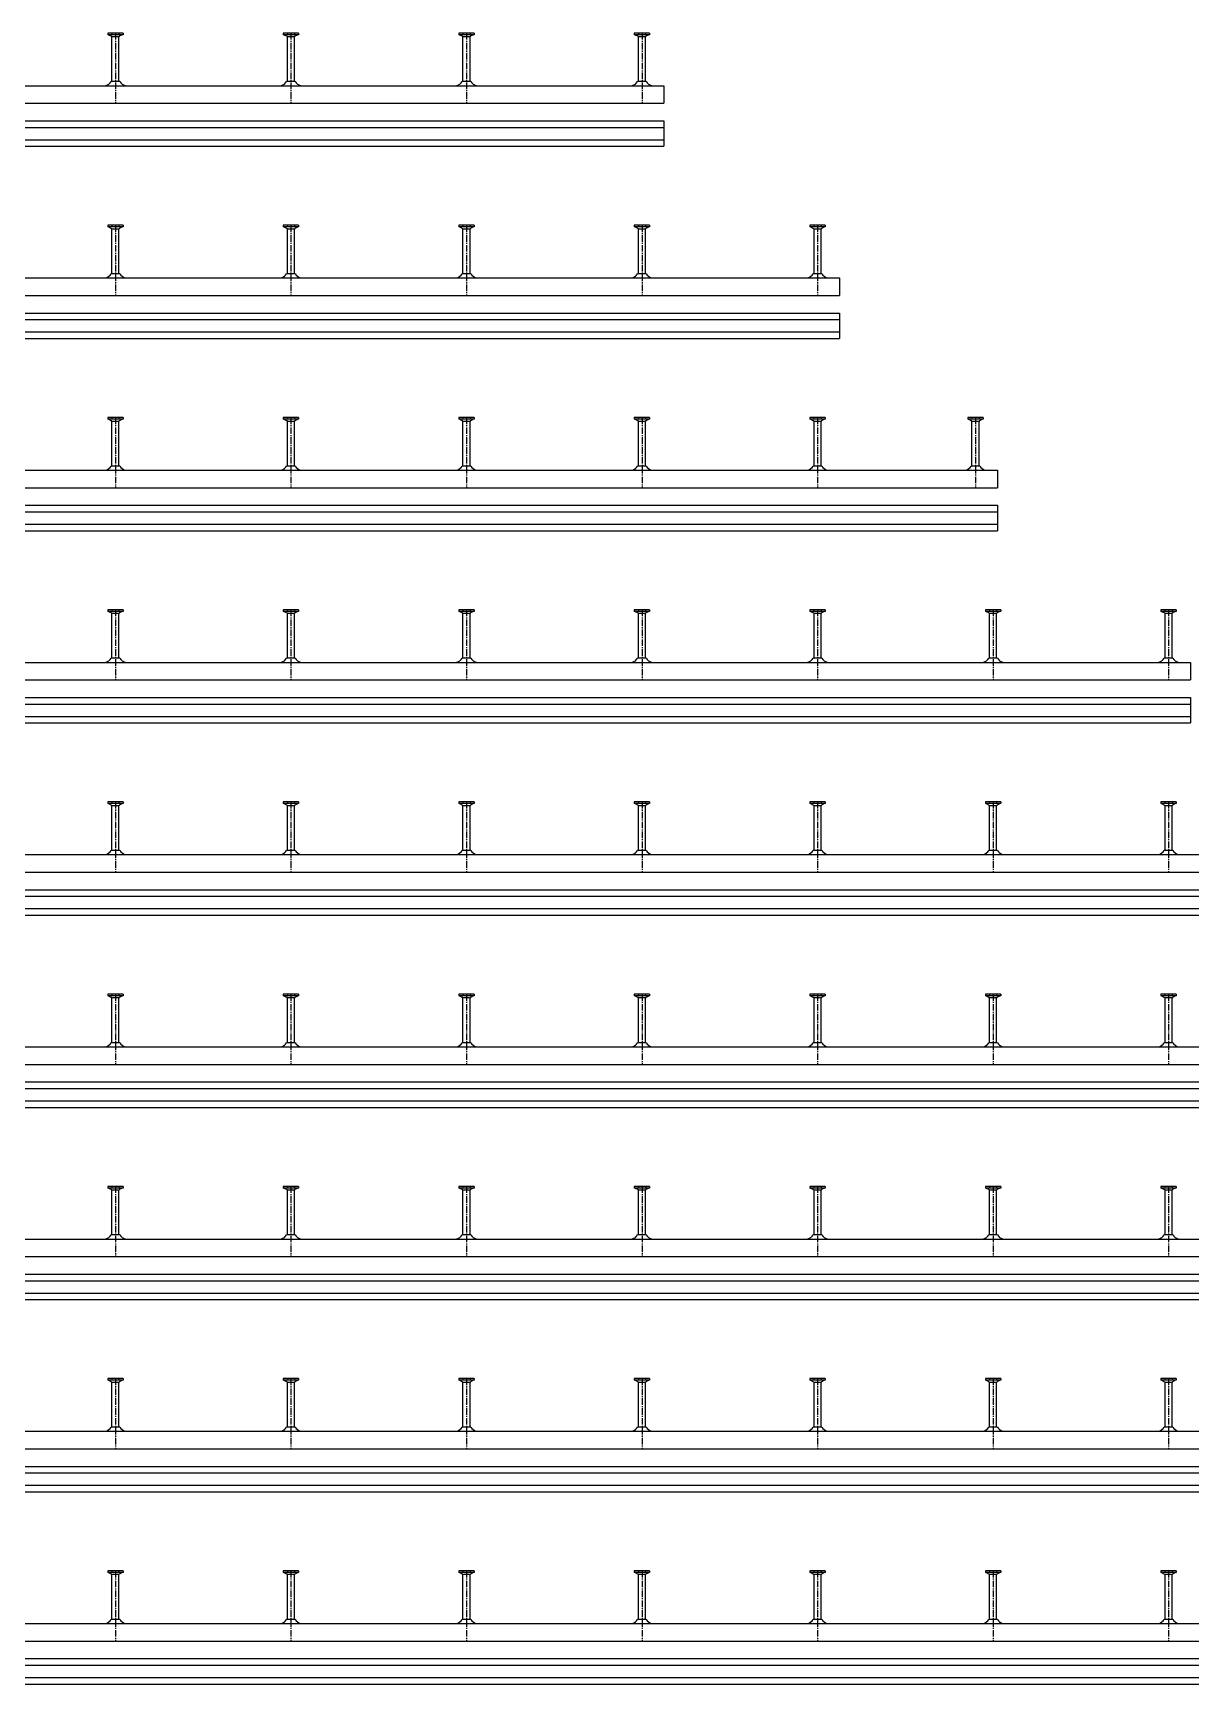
# Model space of a CAD drawing. Header units: millimetres. Extents: x -218 to 5901, y -4888 to 2743.
# Drawn here: x 1762 to 3082, y -2917 to -1036 of the extents above; entities that cross this region are included whole.
import ezdxf

# ---------------------------------------------------------------- set-up
doc = ezdxf.new("R2010")
doc.units = ezdxf.units.MM
doc.header["$LTSCALE"] = 10
doc.linetypes.add('MITTE2', pattern=[1.125, 0.75, -0.125, 0.125, -0.125])
doc.layers.add('HALFEN', color=2, linetype='CONTINUOUS')

msp = doc.modelspace()

# ---------------------------------------------------------------- linework, layer by layer
at = {"layer": 'HALFEN'}
for p, q in [((1847.5, -1035.8), (1847.5, -1037.7)), ((1865, -1035.8), (1847.5, -1035.8)), ((1865, -1037.7), (1847.5, -1037.7)), ((1848.3, -1037.7), (1851.8, -1039.5)), ((1852.2, -1035.8), (1852.2, -1037.4)), ((1852.3, -1091.1), (1852.3, -1040.2)), ((1852.8, -1039.8), (1859.7, -1039.8)), ((1860.3, -1035.8), (1860.3, -1037.4)), ((1860.3, -1091.1), (1860.3, -1040.2)), ((1864.3, -1037.7), (1860.7, -1039.5)), ((1865, -1035.8), (1865, -1037.7)), ((2065, -1035.8), (2047.5, -1035.8)), ((2047.5, -1035.8), (2047.5, -1037.7)), ((2065, -1037.7), (2047.5, -1037.7)), ((2048.3, -1037.7), (2051.8, -1039.5)), ((2052.2, -1035.8), (2052.2, -1037.4)), ((2052.3, -1091.1), (2052.3, -1040.2)), ((2052.8, -1039.8), (2059.7, -1039.8)), ((2060.3, -1035.8), (2060.3, -1037.4)), ((2060.3, -1091.1), (2060.3, -1040.2)), ((2064.3, -1037.7), (2060.7, -1039.5)), ((2065, -1035.8), (2065, -1037.7)), ((2265, -1035.8), (2247.5, -1035.8)), ((2247.5, -1035.8), (2247.5, -1037.7)), ((2265, -1037.7), (2247.5, -1037.7)), ((2248.3, -1037.7), (2251.8, -1039.5)), ((2252.2, -1035.8), (2252.2, -1037.4)), ((2252.3, -1091.1), (2252.3, -1040.2)), ((2252.8, -1039.8), (2259.7, -1039.8)), ((2260.3, -1035.8), (2260.3, -1037.4)), ((2260.3, -1091.1), (2260.3, -1040.2)), ((2264.3, -1037.7), (2260.7, -1039.5)), ((2265, -1035.8), (2265, -1037.7)), ((2465, -1035.8), (2447.5, -1035.8)), ((2447.5, -1035.8), (2447.5, -1037.7)), ((2465, -1037.7), (2447.5, -1037.7)), ((2448.3, -1037.7), (2451.8, -1039.5)), ((2452.2, -1035.8), (2452.2, -1037.4)), ((2452.3, -1091.1), (2452.3, -1040.2)), ((2452.8, -1039.8), (2459.7, -1039.8)), ((2460.3, -1035.8), (2460.3, -1037.4)), ((2460.3, -1091.1), (2460.3, -1040.2)), ((2464.3, -1037.7), (2460.7, -1039.5)), ((2465, -1035.8), (2465, -1037.7)), ((-168.7, -1095.8), (2481.3, -1095.8)), ((1861.2, -1091.1), (1851.3, -1091.1)), ((2061.2, -1091.1), (2051.3, -1091.1)), ((2261.2, -1091.1), (2251.3, -1091.1)), ((2461.2, -1091.1), (2451.3, -1091.1)), ((2481.3, -1095.8), (2481.3, -1115.8)), ((-168.7, -1115.8), (2481.3, -1115.8)), ((-168.7, -1135.8), (2481.3, -1135.8)), ((-168.7, -1143.3), (2481.3, -1143.3)), ((2481.3, -1135.8), (2481.3, -1164.8)), ((-168.7, -1157.3), (2481.3, -1157.3)), ((-168.7, -1164.8), (2481.3, -1164.8)), ((1847.5, -1254.8), (1847.5, -1256.7)), ((1865, -1254.8), (1847.5, -1254.8)), ((1865, -1256.7), (1847.5, -1256.7)), ((1848.3, -1256.7), (1851.8, -1258.5)), ((1852.2, -1254.8), (1852.2, -1256.4)), ((1852.3, -1310.1), (1852.3, -1259.2)), ((1852.8, -1258.8), (1859.7, -1258.8)), ((1860.3, -1254.8), (1860.3, -1256.4)), ((1860.3, -1310.1), (1860.3, -1259.2)), ((1864.3, -1256.7), (1860.7, -1258.5)), ((1865, -1254.8), (1865, -1256.7)), ((2065, -1254.8), (2047.5, -1254.8)), ((2047.5, -1254.8), (2047.5, -1256.7)), ((2065, -1256.7), (2047.5, -1256.7)), ((2048.3, -1256.7), (2051.8, -1258.5)), ((2052.2, -1254.8), (2052.2, -1256.4)), ((2052.3, -1310.1), (2052.3, -1259.2)), ((2052.8, -1258.8), (2059.7, -1258.8)), ((2060.3, -1254.8), (2060.3, -1256.4)), ((2060.3, -1310.1), (2060.3, -1259.2)), ((2064.3, -1256.7), (2060.7, -1258.5)), ((2065, -1254.8), (2065, -1256.7)), ((2265, -1254.8), (2247.5, -1254.8)), ((2247.5, -1254.8), (2247.5, -1256.7)), ((2265, -1256.7), (2247.5, -1256.7)), ((2248.3, -1256.7), (2251.8, -1258.5)), ((2252.2, -1254.8), (2252.2, -1256.4)), ((2252.3, -1310.1), (2252.3, -1259.2)), ((2252.8, -1258.8), (2259.7, -1258.8)), ((2260.3, -1254.8), (2260.3, -1256.4)), ((2260.3, -1310.1), (2260.3, -1259.2)), ((2264.3, -1256.7), (2260.7, -1258.5)), ((2265, -1254.8), (2265, -1256.7)), ((2447.5, -1254.8), (2447.5, -1256.7)), ((2465, -1254.8), (2447.5, -1254.8)), ((2465, -1256.7), (2447.5, -1256.7)), ((2448.3, -1256.7), (2451.8, -1258.5)), ((2452.2, -1254.8), (2452.2, -1256.4)), ((2452.3, -1310.1), (2452.3, -1259.2)), ((2452.8, -1258.8), (2459.7, -1258.8)), ((2460.3, -1254.8), (2460.3, -1256.4)), ((2460.3, -1310.1), (2460.3, -1259.2)), ((2464.3, -1256.7), (2460.7, -1258.5)), ((2465, -1254.8), (2465, -1256.7)), ((2665, -1254.8), (2647.5, -1254.8)), ((2647.5, -1254.8), (2647.5, -1256.7)), ((2665, -1256.7), (2647.5, -1256.7)), ((2648.3, -1256.7), (2651.8, -1258.5)), ((2652.2, -1254.8), (2652.2, -1256.4)), ((2652.3, -1310.1), (2652.3, -1259.2)), ((2652.8, -1258.8), (2659.7, -1258.8)), ((2660.3, -1254.8), (2660.3, -1256.4)), ((2660.3, -1310.1), (2660.3, -1259.2)), ((2664.3, -1256.7), (2660.7, -1258.5)), ((2665, -1254.8), (2665, -1256.7)), ((-168.7, -1314.8), (2681.3, -1314.8)), ((1861.2, -1310.1), (1851.3, -1310.1)), ((2061.2, -1310.1), (2051.3, -1310.1)), ((2261.2, -1310.1), (2251.3, -1310.1)), ((2461.2, -1310.1), (2451.3, -1310.1)), ((2661.2, -1310.1), (2651.3, -1310.1)), ((2681.3, -1314.8), (2681.3, -1334.8)), ((-168.7, -1334.8), (2681.3, -1334.8)), ((-168.7, -1354.8), (2681.3, -1354.8)), ((-168.7, -1362.3), (2681.3, -1362.3)), ((2681.3, -1354.8), (2681.3, -1383.8)), ((-168.7, -1376.3), (2681.3, -1376.3)), ((-168.7, -1383.8), (2681.3, -1383.8)), ((1865, -1473.8), (1847.5, -1473.8)), ((1847.5, -1473.8), (1847.5, -1475.7)), ((1865, -1475.7), (1847.5, -1475.7)), ((1848.3, -1475.7), (1851.8, -1477.5)), ((1852.2, -1473.8), (1852.2, -1475.4)), ((1852.3, -1529.1), (1852.3, -1478.2)), ((1852.8, -1477.8), (1859.7, -1477.8)), ((1860.3, -1473.8), (1860.3, -1475.4)), ((1860.3, -1529.1), (1860.3, -1478.2)), ((1864.3, -1475.7), (1860.7, -1477.5)), ((1865, -1473.8), (1865, -1475.7)), ((2065, -1473.8), (2047.5, -1473.8)), ((2047.5, -1473.8), (2047.5, -1475.7)), ((2065, -1475.7), (2047.5, -1475.7)), ((2048.3, -1475.7), (2051.8, -1477.5)), ((2052.2, -1473.8), (2052.2, -1475.4)), ((2052.3, -1529.1), (2052.3, -1478.2)), ((2052.8, -1477.8), (2059.7, -1477.8)), ((2060.3, -1473.8), (2060.3, -1475.4)), ((2060.3, -1529.1), (2060.3, -1478.2)), ((2064.3, -1475.7), (2060.7, -1477.5)), ((2065, -1473.8), (2065, -1475.7)), ((2247.5, -1473.8), (2247.5, -1475.7)), ((2265, -1473.8), (2247.5, -1473.8)), ((2265, -1475.7), (2247.5, -1475.7)), ((2248.3, -1475.7), (2251.8, -1477.5)), ((2252.2, -1473.8), (2252.2, -1475.4)), ((2252.3, -1529.1), (2252.3, -1478.2)), ((2252.8, -1477.8), (2259.7, -1477.8)), ((2260.3, -1473.8), (2260.3, -1475.4)), ((2260.3, -1529.1), (2260.3, -1478.2)), ((2264.3, -1475.7), (2260.7, -1477.5)), ((2265, -1473.8), (2265, -1475.7)), ((2447.5, -1473.8), (2447.5, -1475.7)), ((2465, -1473.8), (2447.5, -1473.8)), ((2465, -1475.7), (2447.5, -1475.7)), ((2448.3, -1475.7), (2451.8, -1477.5)), ((2452.2, -1473.8), (2452.2, -1475.4)), ((2452.3, -1529.1), (2452.3, -1478.2)), ((2452.8, -1477.8), (2459.7, -1477.8)), ((2460.3, -1473.8), (2460.3, -1475.4)), ((2460.3, -1529.1), (2460.3, -1478.2)), ((2464.3, -1475.7), (2460.7, -1477.5)), ((2465, -1473.8), (2465, -1475.7)), ((2647.5, -1473.8), (2647.5, -1475.7)), ((2665, -1473.8), (2647.5, -1473.8)), ((2665, -1475.7), (2647.5, -1475.7)), ((2648.3, -1475.7), (2651.8, -1477.5)), ((2652.2, -1473.8), (2652.2, -1475.4)), ((2652.3, -1529.1), (2652.3, -1478.2)), ((2652.8, -1477.8), (2659.7, -1477.8)), ((2660.3, -1473.8), (2660.3, -1475.4)), ((2660.3, -1529.1), (2660.3, -1478.2)), ((2664.3, -1475.7), (2660.7, -1477.5)), ((2665, -1473.8), (2665, -1475.7)), ((2845, -1473.8), (2827.5, -1473.8)), ((2827.5, -1473.8), (2827.5, -1475.7)), ((2845, -1475.7), (2827.5, -1475.7)), ((2828.3, -1475.7), (2831.8, -1477.5)), ((2832.2, -1473.8), (2832.2, -1475.4)), ((2832.3, -1529.1), (2832.3, -1478.2)), ((2832.8, -1477.8), (2839.7, -1477.8)), ((2840.3, -1473.8), (2840.3, -1475.4)), ((2840.3, -1529.1), (2840.3, -1478.2)), ((2844.3, -1475.7), (2840.7, -1477.5)), ((2845, -1473.8), (2845, -1475.7)), ((-168.7, -1533.8), (2861.3, -1533.8)), ((1861.2, -1529.1), (1851.3, -1529.1)), ((2061.2, -1529.1), (2051.3, -1529.1)), ((2261.2, -1529.1), (2251.3, -1529.1)), ((2461.2, -1529.1), (2451.3, -1529.1)), ((2661.2, -1529.1), (2651.3, -1529.1)), ((2841.2, -1529.1), (2831.3, -1529.1)), ((2861.3, -1533.8), (2861.3, -1553.8)), ((-168.7, -1553.8), (2861.3, -1553.8)), ((-168.7, -1573.8), (2861.3, -1573.8)), ((2861.3, -1573.8), (2861.3, -1602.8)), ((-168.7, -1581.3), (2861.3, -1581.3)), ((-168.7, -1595.3), (2861.3, -1595.3)), ((-168.7, -1602.8), (2861.3, -1602.8)), ((1865, -1692.8), (1847.5, -1692.8)), ((1847.5, -1692.8), (1847.5, -1694.7)), ((1852.2, -1692.8), (1852.2, -1694.4)), ((1860.3, -1692.8), (1860.3, -1694.4)), ((1865, -1692.8), (1865, -1694.7)), ((2065, -1692.8), (2047.5, -1692.8)), ((2047.5, -1692.8), (2047.5, -1694.7)), ((2052.2, -1692.8), (2052.2, -1694.4)), ((2060.3, -1692.8), (2060.3, -1694.4)), ((2065, -1692.8), (2065, -1694.7)), ((2247.5, -1692.8), (2247.5, -1694.7)), ((2265, -1692.8), (2247.5, -1692.8)), ((2252.2, -1692.8), (2252.2, -1694.4)), ((2260.3, -1692.8), (2260.3, -1694.4)), ((2265, -1692.8), (2265, -1694.7)), ((2465, -1692.8), (2447.5, -1692.8)), ((2447.5, -1692.8), (2447.5, -1694.7)), ((2452.2, -1692.8), (2452.2, -1694.4)), ((2460.3, -1692.8), (2460.3, -1694.4)), ((2465, -1692.8), (2465, -1694.7)), ((2647.5, -1692.8), (2647.5, -1694.7)), ((2665, -1692.8), (2647.5, -1692.8)), ((2652.2, -1692.8), (2652.2, -1694.4)), ((2660.3, -1692.8), (2660.3, -1694.4)), ((2665, -1692.8), (2665, -1694.7)), ((2865, -1692.8), (2847.5, -1692.8)), ((2847.5, -1692.8), (2847.5, -1694.7)), ((2852.2, -1692.8), (2852.2, -1694.4)), ((2860.3, -1692.8), (2860.3, -1694.4)), ((2865, -1692.8), (2865, -1694.7)), ((3065, -1692.8), (3047.5, -1692.8)), ((3047.5, -1692.8), (3047.5, -1694.7)), ((3052.2, -1692.8), (3052.2, -1694.4)), ((3060.3, -1692.8), (3060.3, -1694.4)), ((3065, -1692.8), (3065, -1694.7)), ((1865, -1694.7), (1847.5, -1694.7)), ((1848.3, -1694.7), (1851.8, -1696.5)), ((1852.3, -1748.1), (1852.3, -1697.2)), ((1852.8, -1696.8), (1859.7, -1696.8)), ((1860.3, -1748.1), (1860.3, -1697.2)), ((1864.3, -1694.7), (1860.7, -1696.5)), ((2065, -1694.7), (2047.5, -1694.7)), ((2048.3, -1694.7), (2051.8, -1696.5)), ((2052.3, -1748.1), (2052.3, -1697.2)), ((2052.8, -1696.8), (2059.7, -1696.8)), ((2060.3, -1748.1), (2060.3, -1697.2)), ((2064.3, -1694.7), (2060.7, -1696.5)), ((2265, -1694.7), (2247.5, -1694.7)), ((2248.3, -1694.7), (2251.8, -1696.5)), ((2252.3, -1748.1), (2252.3, -1697.2)), ((2252.8, -1696.8), (2259.7, -1696.8)), ((2260.3, -1748.1), (2260.3, -1697.2)), ((2264.3, -1694.7), (2260.7, -1696.5)), ((2465, -1694.7), (2447.5, -1694.7)), ((2448.3, -1694.7), (2451.8, -1696.5)), ((2452.3, -1748.1), (2452.3, -1697.2)), ((2452.8, -1696.8), (2459.7, -1696.8)), ((2460.3, -1748.1), (2460.3, -1697.2)), ((2464.3, -1694.7), (2460.7, -1696.5)), ((2665, -1694.7), (2647.5, -1694.7)), ((2648.3, -1694.7), (2651.8, -1696.5)), ((2652.3, -1748.1), (2652.3, -1697.2)), ((2652.8, -1696.8), (2659.7, -1696.8)), ((2660.3, -1748.1), (2660.3, -1697.2)), ((2664.3, -1694.7), (2660.7, -1696.5)), ((2865, -1694.7), (2847.5, -1694.7)), ((2848.3, -1694.7), (2851.8, -1696.5)), ((2852.3, -1748.1), (2852.3, -1697.2)), ((2852.8, -1696.8), (2859.7, -1696.8)), ((2860.3, -1748.1), (2860.3, -1697.2)), ((2864.3, -1694.7), (2860.7, -1696.5)), ((3065, -1694.7), (3047.5, -1694.7)), ((3048.3, -1694.7), (3051.8, -1696.5)), ((3052.3, -1748.1), (3052.3, -1697.2)), ((3052.8, -1696.8), (3059.7, -1696.8)), ((3060.3, -1748.1), (3060.3, -1697.2)), ((3064.3, -1694.7), (3060.7, -1696.5)), ((1861.2, -1748.1), (1851.3, -1748.1)), ((2061.2, -1748.1), (2051.3, -1748.1)), ((2261.2, -1748.1), (2251.3, -1748.1)), ((2461.2, -1748.1), (2451.3, -1748.1)), ((2661.2, -1748.1), (2651.3, -1748.1)), ((2861.2, -1748.1), (2851.3, -1748.1)), ((3061.2, -1748.1), (3051.3, -1748.1)), ((-168.7, -1752.8), (3081.3, -1752.8)), ((3081.3, -1752.8), (3081.3, -1772.8)), ((-168.7, -1772.8), (3081.3, -1772.8)), ((-168.7, -1792.8), (3081.3, -1792.8)), ((-168.7, -1800.3), (3081.3, -1800.3)), ((3081.3, -1792.8), (3081.3, -1821.8)), ((-168.7, -1814.3), (3081.3, -1814.3)), ((-168.7, -1821.8), (3081.3, -1821.8)), ((1847.5, -1911.8), (1847.5, -1913.7)), ((1865, -1911.8), (1847.5, -1911.8)), ((1865, -1913.7), (1847.5, -1913.7)), ((1848.3, -1913.7), (1851.8, -1915.5)), ((1852.2, -1911.8), (1852.2, -1913.4)), ((1852.3, -1967.1), (1852.3, -1916.2)), ((1852.8, -1915.8), (1859.7, -1915.8)), ((1860.3, -1911.8), (1860.3, -1913.4)), ((1860.3, -1967.1), (1860.3, -1916.2)), ((1864.3, -1913.7), (1860.7, -1915.5)), ((1865, -1911.8), (1865, -1913.7)), ((2065, -1911.8), (2047.5, -1911.8)), ((2047.5, -1911.8), (2047.5, -1913.7)), ((2065, -1913.7), (2047.5, -1913.7)), ((2048.3, -1913.7), (2051.8, -1915.5)), ((2052.2, -1911.8), (2052.2, -1913.4)), ((2052.3, -1967.1), (2052.3, -1916.2)), ((2052.8, -1915.8), (2059.7, -1915.8)), ((2060.3, -1911.8), (2060.3, -1913.4)), ((2060.3, -1967.1), (2060.3, -1916.2)), ((2064.3, -1913.7), (2060.7, -1915.5)), ((2065, -1911.8), (2065, -1913.7)), ((2265, -1911.8), (2247.5, -1911.8)), ((2247.5, -1911.8), (2247.5, -1913.7)), ((2265, -1913.7), (2247.5, -1913.7)), ((2248.3, -1913.7), (2251.8, -1915.5)), ((2252.2, -1911.8), (2252.2, -1913.4)), ((2252.3, -1967.1), (2252.3, -1916.2)), ((2252.8, -1915.8), (2259.7, -1915.8)), ((2260.3, -1911.8), (2260.3, -1913.4)), ((2260.3, -1967.1), (2260.3, -1916.2)), ((2264.3, -1913.7), (2260.7, -1915.5)), ((2265, -1911.8), (2265, -1913.7)), ((2447.5, -1911.8), (2447.5, -1913.7)), ((2465, -1911.8), (2447.5, -1911.8)), ((2465, -1913.7), (2447.5, -1913.7)), ((2448.3, -1913.7), (2451.8, -1915.5)), ((2452.2, -1911.8), (2452.2, -1913.4)), ((2452.3, -1967.1), (2452.3, -1916.2)), ((2452.8, -1915.8), (2459.7, -1915.8)), ((2460.3, -1911.8), (2460.3, -1913.4)), ((2460.3, -1967.1), (2460.3, -1916.2)), ((2464.3, -1913.7), (2460.7, -1915.5)), ((2465, -1911.8), (2465, -1913.7)), ((2665, -1911.8), (2647.5, -1911.8)), ((2647.5, -1911.8), (2647.5, -1913.7)), ((2665, -1913.7), (2647.5, -1913.7)), ((2648.3, -1913.7), (2651.8, -1915.5)), ((2652.2, -1911.8), (2652.2, -1913.4)), ((2652.3, -1967.1), (2652.3, -1916.2)), ((2652.8, -1915.8), (2659.7, -1915.8)), ((2660.3, -1911.8), (2660.3, -1913.4)), ((2660.3, -1967.1), (2660.3, -1916.2)), ((2664.3, -1913.7), (2660.7, -1915.5)), ((2665, -1911.8), (2665, -1913.7)), ((2865, -1911.8), (2847.5, -1911.8)), ((2847.5, -1911.8), (2847.5, -1913.7)), ((2865, -1913.7), (2847.5, -1913.7)), ((2848.3, -1913.7), (2851.8, -1915.5)), ((2852.2, -1911.8), (2852.2, -1913.4)), ((2852.3, -1967.1), (2852.3, -1916.2)), ((2852.8, -1915.8), (2859.7, -1915.8)), ((2860.3, -1911.8), (2860.3, -1913.4)), ((2860.3, -1967.1), (2860.3, -1916.2)), ((2864.3, -1913.7), (2860.7, -1915.5)), ((2865, -1911.8), (2865, -1913.7)), ((3047.5, -1911.8), (3047.5, -1913.7)), ((3065, -1911.8), (3047.5, -1911.8)), ((3065, -1913.7), (3047.5, -1913.7)), ((3048.3, -1913.7), (3051.8, -1915.5)), ((3052.2, -1911.8), (3052.2, -1913.4)), ((3052.3, -1967.1), (3052.3, -1916.2)), ((3052.8, -1915.8), (3059.7, -1915.8)), ((3060.3, -1911.8), (3060.3, -1913.4)), ((3060.3, -1967.1), (3060.3, -1916.2)), ((3064.3, -1913.7), (3060.7, -1915.5)), ((3065, -1911.8), (3065, -1913.7)), ((-168.7, -1971.8), (3281.3, -1971.8)), ((1861.2, -1967.1), (1851.3, -1967.1)), ((2061.2, -1967.1), (2051.3, -1967.1)), ((2261.2, -1967.1), (2251.3, -1967.1)), ((2461.2, -1967.1), (2451.3, -1967.1)), ((2661.2, -1967.1), (2651.3, -1967.1)), ((2861.2, -1967.1), (2851.3, -1967.1)), ((3061.2, -1967.1), (3051.3, -1967.1)), ((-168.7, -1991.8), (3281.3, -1991.8)), ((-168.7, -2011.8), (3281.3, -2011.8)), ((-168.7, -2019.3), (3281.3, -2019.3)), ((-168.7, -2033.3), (3281.3, -2033.3)), ((-168.7, -2040.8), (3281.3, -2040.8)), ((1847.5, -2130.8), (1847.5, -2132.7)), ((1865, -2130.8), (1847.5, -2130.8)), ((1865, -2132.7), (1847.5, -2132.7)), ((1848.3, -2132.7), (1851.8, -2134.5)), ((1852.2, -2130.8), (1852.2, -2132.4)), ((1852.3, -2186.1), (1852.3, -2135.2)), ((1852.8, -2134.8), (1859.7, -2134.8)), ((1860.3, -2130.8), (1860.3, -2132.4)), ((1860.3, -2186.1), (1860.3, -2135.2)), ((1864.3, -2132.7), (1860.7, -2134.5)), ((1865, -2130.8), (1865, -2132.7)), ((2065, -2130.8), (2047.5, -2130.8)), ((2047.5, -2130.8), (2047.5, -2132.7)), ((2065, -2132.7), (2047.5, -2132.7)), ((2048.3, -2132.7), (2051.8, -2134.5)), ((2052.2, -2130.8), (2052.2, -2132.4)), ((2052.3, -2186.1), (2052.3, -2135.2)), ((2052.8, -2134.8), (2059.7, -2134.8)), ((2060.3, -2130.8), (2060.3, -2132.4)), ((2060.3, -2186.1), (2060.3, -2135.2)), ((2064.3, -2132.7), (2060.7, -2134.5)), ((2065, -2130.8), (2065, -2132.7)), ((2265, -2130.8), (2247.5, -2130.8)), ((2247.5, -2130.8), (2247.5, -2132.7)), ((2265, -2132.7), (2247.5, -2132.7)), ((2248.3, -2132.7), (2251.8, -2134.5)), ((2252.2, -2130.8), (2252.2, -2132.4)), ((2252.3, -2186.1), (2252.3, -2135.2)), ((2252.8, -2134.8), (2259.7, -2134.8)), ((2260.3, -2130.8), (2260.3, -2132.4)), ((2260.3, -2186.1), (2260.3, -2135.2)), ((2264.3, -2132.7), (2260.7, -2134.5)), ((2265, -2130.8), (2265, -2132.7)), ((2447.5, -2130.8), (2447.5, -2132.7)), ((2465, -2130.8), (2447.5, -2130.8)), ((2465, -2132.7), (2447.5, -2132.7)), ((2448.3, -2132.7), (2451.8, -2134.5)), ((2452.2, -2130.8), (2452.2, -2132.4)), ((2452.3, -2186.1), (2452.3, -2135.2)), ((2452.8, -2134.8), (2459.7, -2134.8)), ((2460.3, -2130.8), (2460.3, -2132.4)), ((2460.3, -2186.1), (2460.3, -2135.2)), ((2464.3, -2132.7), (2460.7, -2134.5)), ((2465, -2130.8), (2465, -2132.7)), ((2665, -2130.8), (2647.5, -2130.8)), ((2647.5, -2130.8), (2647.5, -2132.7)), ((2665, -2132.7), (2647.5, -2132.7)), ((2648.3, -2132.7), (2651.8, -2134.5)), ((2652.2, -2130.8), (2652.2, -2132.4)), ((2652.3, -2186.1), (2652.3, -2135.2)), ((2652.8, -2134.8), (2659.7, -2134.8)), ((2660.3, -2130.8), (2660.3, -2132.4)), ((2660.3, -2186.1), (2660.3, -2135.2)), ((2664.3, -2132.7), (2660.7, -2134.5)), ((2665, -2130.8), (2665, -2132.7)), ((2865, -2130.8), (2847.5, -2130.8)), ((2847.5, -2130.8), (2847.5, -2132.7)), ((2865, -2132.7), (2847.5, -2132.7)), ((2848.3, -2132.7), (2851.8, -2134.5)), ((2852.2, -2130.8), (2852.2, -2132.4)), ((2852.3, -2186.1), (2852.3, -2135.2)), ((2852.8, -2134.8), (2859.7, -2134.8)), ((2860.3, -2130.8), (2860.3, -2132.4)), ((2860.3, -2186.1), (2860.3, -2135.2)), ((2864.3, -2132.7), (2860.7, -2134.5)), ((2865, -2130.8), (2865, -2132.7)), ((3047.5, -2130.8), (3047.5, -2132.7)), ((3065, -2130.8), (3047.5, -2130.8)), ((3065, -2132.7), (3047.5, -2132.7)), ((3048.3, -2132.7), (3051.8, -2134.5)), ((3052.2, -2130.8), (3052.2, -2132.4)), ((3052.3, -2186.1), (3052.3, -2135.2)), ((3052.8, -2134.8), (3059.7, -2134.8)), ((3060.3, -2130.8), (3060.3, -2132.4)), ((3060.3, -2186.1), (3060.3, -2135.2)), ((3064.3, -2132.7), (3060.7, -2134.5)), ((3065, -2130.8), (3065, -2132.7)), ((-168.7, -2190.8), (3481.3, -2190.8)), ((1861.2, -2186.1), (1851.3, -2186.1)), ((2061.2, -2186.1), (2051.3, -2186.1)), ((2261.2, -2186.1), (2251.3, -2186.1)), ((2461.2, -2186.1), (2451.3, -2186.1)), ((2661.2, -2186.1), (2651.3, -2186.1)), ((2861.2, -2186.1), (2851.3, -2186.1)), ((3061.2, -2186.1), (3051.3, -2186.1)), ((-168.7, -2210.8), (3481.3, -2210.8)), ((-168.7, -2230.8), (3481.3, -2230.8)), ((-168.7, -2238.3), (3481.3, -2238.3)), ((-168.7, -2252.3), (3481.3, -2252.3)), ((-168.7, -2259.8), (3481.3, -2259.8)), ((1847.5, -2349.8), (1847.5, -2351.7)), ((1865, -2349.8), (1847.5, -2349.8)), ((1852.2, -2349.8), (1852.2, -2351.4)), ((1860.3, -2349.8), (1860.3, -2351.4)), ((1865, -2349.8), (1865, -2351.7)), ((2065, -2349.8), (2047.5, -2349.8)), ((2047.5, -2349.8), (2047.5, -2351.7)), ((2052.2, -2349.8), (2052.2, -2351.4)), ((2060.3, -2349.8), (2060.3, -2351.4)), ((2065, -2349.8), (2065, -2351.7)), ((2265, -2349.8), (2247.5, -2349.8)), ((2247.5, -2349.8), (2247.5, -2351.7)), ((2252.2, -2349.8), (2252.2, -2351.4)), ((2260.3, -2349.8), (2260.3, -2351.4)), ((2265, -2349.8), (2265, -2351.7)), ((2447.5, -2349.8), (2447.5, -2351.7)), ((2465, -2349.8), (2447.5, -2349.8)), ((2452.2, -2349.8), (2452.2, -2351.4)), ((2460.3, -2349.8), (2460.3, -2351.4)), ((2465, -2349.8), (2465, -2351.7)), ((2665, -2349.8), (2647.5, -2349.8)), ((2647.5, -2349.8), (2647.5, -2351.7)), ((2652.2, -2349.8), (2652.2, -2351.4)), ((2660.3, -2349.8), (2660.3, -2351.4)), ((2665, -2349.8), (2665, -2351.7)), ((2865, -2349.8), (2847.5, -2349.8)), ((2847.5, -2349.8), (2847.5, -2351.7)), ((2852.2, -2349.8), (2852.2, -2351.4)), ((2860.3, -2349.8), (2860.3, -2351.4)), ((2865, -2349.8), (2865, -2351.7)), ((3047.5, -2349.8), (3047.5, -2351.7)), ((3065, -2349.8), (3047.5, -2349.8)), ((3052.2, -2349.8), (3052.2, -2351.4)), ((3060.3, -2349.8), (3060.3, -2351.4)), ((3065, -2349.8), (3065, -2351.7)), ((1865, -2351.7), (1847.5, -2351.7)), ((1848.3, -2351.7), (1851.8, -2353.5)), ((1852.3, -2405.1), (1852.3, -2354.2)), ((1852.8, -2353.8), (1859.7, -2353.8)), ((1860.3, -2405.1), (1860.3, -2354.2)), ((1864.3, -2351.7), (1860.7, -2353.5)), ((2065, -2351.7), (2047.5, -2351.7)), ((2048.3, -2351.7), (2051.8, -2353.5)), ((2052.3, -2405.1), (2052.3, -2354.2)), ((2052.8, -2353.8), (2059.7, -2353.8)), ((2060.3, -2405.1), (2060.3, -2354.2)), ((2064.3, -2351.7), (2060.7, -2353.5)), ((2265, -2351.7), (2247.5, -2351.7)), ((2248.3, -2351.7), (2251.8, -2353.5)), ((2252.3, -2405.1), (2252.3, -2354.2)), ((2252.8, -2353.8), (2259.7, -2353.8)), ((2260.3, -2405.1), (2260.3, -2354.2)), ((2264.3, -2351.7), (2260.7, -2353.5)), ((2465, -2351.7), (2447.5, -2351.7)), ((2448.3, -2351.7), (2451.8, -2353.5)), ((2452.3, -2405.1), (2452.3, -2354.2)), ((2452.8, -2353.8), (2459.7, -2353.8)), ((2460.3, -2405.1), (2460.3, -2354.2)), ((2464.3, -2351.7), (2460.7, -2353.5)), ((2665, -2351.7), (2647.5, -2351.7)), ((2648.3, -2351.7), (2651.8, -2353.5)), ((2652.3, -2405.1), (2652.3, -2354.2)), ((2652.8, -2353.8), (2659.7, -2353.8)), ((2660.3, -2405.1), (2660.3, -2354.2)), ((2664.3, -2351.7), (2660.7, -2353.5)), ((2865, -2351.7), (2847.5, -2351.7)), ((2848.3, -2351.7), (2851.8, -2353.5)), ((2852.3, -2405.1), (2852.3, -2354.2)), ((2852.8, -2353.8), (2859.7, -2353.8)), ((2860.3, -2405.1), (2860.3, -2354.2)), ((2864.3, -2351.7), (2860.7, -2353.5)), ((3065, -2351.7), (3047.5, -2351.7)), ((3048.3, -2351.7), (3051.8, -2353.5)), ((3052.3, -2405.1), (3052.3, -2354.2)), ((3052.8, -2353.8), (3059.7, -2353.8)), ((3060.3, -2405.1), (3060.3, -2354.2)), ((3064.3, -2351.7), (3060.7, -2353.5)), ((1861.2, -2405.1), (1851.3, -2405.1)), ((2061.2, -2405.1), (2051.3, -2405.1)), ((2261.2, -2405.1), (2251.3, -2405.1)), ((2461.2, -2405.1), (2451.3, -2405.1)), ((2661.2, -2405.1), (2651.3, -2405.1)), ((2861.2, -2405.1), (2851.3, -2405.1)), ((3061.2, -2405.1), (3051.3, -2405.1)), ((-168.7, -2409.8), (3681.3, -2409.8)), ((-168.7, -2429.8), (3681.3, -2429.8)), ((-168.7, -2449.8), (3681.3, -2449.8)), ((-168.7, -2457.3), (3681.3, -2457.3)), ((-168.7, -2471.3), (3681.3, -2471.3)), ((-168.7, -2478.8), (3681.3, -2478.8)), ((1847.5, -2568.8), (1847.5, -2570.7)), ((1865, -2568.8), (1847.5, -2568.8)), ((1865, -2570.7), (1847.5, -2570.7)), ((1848.3, -2570.7), (1851.8, -2572.5)), ((1852.2, -2568.8), (1852.2, -2570.4)), ((1852.3, -2624.1), (1852.3, -2573.2)), ((1852.8, -2572.8), (1859.7, -2572.8)), ((1860.3, -2568.8), (1860.3, -2570.4)), ((1860.3, -2624.1), (1860.3, -2573.2)), ((1864.3, -2570.7), (1860.7, -2572.5)), ((1865, -2568.8), (1865, -2570.7)), ((2065, -2568.8), (2047.5, -2568.8)), ((2047.5, -2568.8), (2047.5, -2570.7)), ((2065, -2570.7), (2047.5, -2570.7)), ((2048.3, -2570.7), (2051.8, -2572.5)), ((2052.2, -2568.8), (2052.2, -2570.4)), ((2052.3, -2624.1), (2052.3, -2573.2)), ((2052.8, -2572.8), (2059.7, -2572.8)), ((2060.3, -2568.8), (2060.3, -2570.4)), ((2060.3, -2624.1), (2060.3, -2573.2)), ((2064.3, -2570.7), (2060.7, -2572.5)), ((2065, -2568.8), (2065, -2570.7)), ((2265, -2568.8), (2247.5, -2568.8)), ((2247.5, -2568.8), (2247.5, -2570.7)), ((2265, -2570.7), (2247.5, -2570.7)), ((2248.3, -2570.7), (2251.8, -2572.5)), ((2252.2, -2568.8), (2252.2, -2570.4)), ((2252.3, -2624.1), (2252.3, -2573.2)), ((2252.8, -2572.8), (2259.7, -2572.8)), ((2260.3, -2568.8), (2260.3, -2570.4)), ((2260.3, -2624.1), (2260.3, -2573.2)), ((2264.3, -2570.7), (2260.7, -2572.5)), ((2265, -2568.8), (2265, -2570.7)), ((2447.5, -2568.8), (2447.5, -2570.7)), ((2465, -2568.8), (2447.5, -2568.8)), ((2465, -2570.7), (2447.5, -2570.7)), ((2448.3, -2570.7), (2451.8, -2572.5)), ((2452.2, -2568.8), (2452.2, -2570.4)), ((2452.3, -2624.1), (2452.3, -2573.2)), ((2452.8, -2572.8), (2459.7, -2572.8)), ((2460.3, -2568.8), (2460.3, -2570.4)), ((2460.3, -2624.1), (2460.3, -2573.2)), ((2464.3, -2570.7), (2460.7, -2572.5)), ((2465, -2568.8), (2465, -2570.7)), ((2665, -2568.8), (2647.5, -2568.8)), ((2647.5, -2568.8), (2647.5, -2570.7)), ((2665, -2570.7), (2647.5, -2570.7)), ((2648.3, -2570.7), (2651.8, -2572.5)), ((2652.2, -2568.8), (2652.2, -2570.4)), ((2652.3, -2624.1), (2652.3, -2573.2)), ((2652.8, -2572.8), (2659.7, -2572.8)), ((2660.3, -2568.8), (2660.3, -2570.4)), ((2660.3, -2624.1), (2660.3, -2573.2)), ((2664.3, -2570.7), (2660.7, -2572.5)), ((2665, -2568.8), (2665, -2570.7)), ((2865, -2568.8), (2847.5, -2568.8)), ((2847.5, -2568.8), (2847.5, -2570.7)), ((2865, -2570.7), (2847.5, -2570.7)), ((2848.3, -2570.7), (2851.8, -2572.5)), ((2852.2, -2568.8), (2852.2, -2570.4)), ((2852.3, -2624.1), (2852.3, -2573.2)), ((2852.8, -2572.8), (2859.7, -2572.8)), ((2860.3, -2568.8), (2860.3, -2570.4)), ((2860.3, -2624.1), (2860.3, -2573.2)), ((2864.3, -2570.7), (2860.7, -2572.5)), ((2865, -2568.8), (2865, -2570.7)), ((3047.5, -2568.8), (3047.5, -2570.7)), ((3065, -2568.8), (3047.5, -2568.8)), ((3065, -2570.7), (3047.5, -2570.7)), ((3048.3, -2570.7), (3051.8, -2572.5)), ((3052.2, -2568.8), (3052.2, -2570.4)), ((3052.3, -2624.1), (3052.3, -2573.2)), ((3052.8, -2572.8), (3059.7, -2572.8)), ((3060.3, -2568.8), (3060.3, -2570.4)), ((3060.3, -2624.1), (3060.3, -2573.2)), ((3064.3, -2570.7), (3060.7, -2572.5)), ((3065, -2568.8), (3065, -2570.7)), ((-168.7, -2628.8), (3881.3, -2628.8)), ((1861.2, -2624.1), (1851.3, -2624.1)), ((2061.2, -2624.1), (2051.3, -2624.1)), ((2261.2, -2624.1), (2251.3, -2624.1)), ((2461.2, -2624.1), (2451.3, -2624.1)), ((2661.2, -2624.1), (2651.3, -2624.1)), ((2861.2, -2624.1), (2851.3, -2624.1)), ((3061.2, -2624.1), (3051.3, -2624.1)), ((-168.7, -2648.8), (3881.3, -2648.8)), ((-168.7, -2668.8), (3881.3, -2668.8)), ((-168.7, -2676.3), (3881.3, -2676.3)), ((-168.7, -2690.3), (3881.3, -2690.3)), ((-168.7, -2697.8), (3881.3, -2697.8)), ((1847.5, -2787.8), (1847.5, -2789.7)), ((1865, -2787.8), (1847.5, -2787.8)), ((1865, -2789.7), (1847.5, -2789.7)), ((1848.3, -2789.7), (1851.8, -2791.5)), ((1852.2, -2787.8), (1852.2, -2789.4)), ((1852.3, -2843.1), (1852.3, -2792.2)), ((1852.8, -2791.8), (1859.7, -2791.8)), ((1860.3, -2787.8), (1860.3, -2789.4)), ((1860.3, -2843.1), (1860.3, -2792.2)), ((1864.3, -2789.7), (1860.7, -2791.5)), ((1865, -2787.8), (1865, -2789.7)), ((2065, -2787.8), (2047.5, -2787.8)), ((2047.5, -2787.8), (2047.5, -2789.7)), ((2065, -2789.7), (2047.5, -2789.7)), ((2048.3, -2789.7), (2051.8, -2791.5)), ((2052.2, -2787.8), (2052.2, -2789.4)), ((2052.3, -2843.1), (2052.3, -2792.2)), ((2052.8, -2791.8), (2059.7, -2791.8)), ((2060.3, -2787.8), (2060.3, -2789.4)), ((2060.3, -2843.1), (2060.3, -2792.2)), ((2064.3, -2789.7), (2060.7, -2791.5)), ((2065, -2787.8), (2065, -2789.7)), ((2265, -2787.8), (2247.5, -2787.8)), ((2247.5, -2787.8), (2247.5, -2789.7)), ((2265, -2789.7), (2247.5, -2789.7)), ((2248.3, -2789.7), (2251.8, -2791.5)), ((2252.2, -2787.8), (2252.2, -2789.4)), ((2252.3, -2843.1), (2252.3, -2792.2)), ((2252.8, -2791.8), (2259.7, -2791.8)), ((2260.3, -2787.8), (2260.3, -2789.4)), ((2260.3, -2843.1), (2260.3, -2792.2)), ((2264.3, -2789.7), (2260.7, -2791.5)), ((2265, -2787.8), (2265, -2789.7)), ((2447.5, -2787.8), (2447.5, -2789.7)), ((2465, -2787.8), (2447.5, -2787.8)), ((2465, -2789.7), (2447.5, -2789.7)), ((2448.3, -2789.7), (2451.8, -2791.5)), ((2452.2, -2787.8), (2452.2, -2789.4)), ((2452.3, -2843.1), (2452.3, -2792.2)), ((2452.8, -2791.8), (2459.7, -2791.8)), ((2460.3, -2787.8), (2460.3, -2789.4)), ((2460.3, -2843.1), (2460.3, -2792.2)), ((2464.3, -2789.7), (2460.7, -2791.5)), ((2465, -2787.8), (2465, -2789.7)), ((2665, -2787.8), (2647.5, -2787.8)), ((2647.5, -2787.8), (2647.5, -2789.7)), ((2665, -2789.7), (2647.5, -2789.7)), ((2648.3, -2789.7), (2651.8, -2791.5)), ((2652.2, -2787.8), (2652.2, -2789.4)), ((2652.3, -2843.1), (2652.3, -2792.2)), ((2652.8, -2791.8), (2659.7, -2791.8)), ((2660.3, -2787.8), (2660.3, -2789.4)), ((2660.3, -2843.1), (2660.3, -2792.2)), ((2664.3, -2789.7), (2660.7, -2791.5)), ((2665, -2787.8), (2665, -2789.7)), ((2865, -2787.8), (2847.5, -2787.8)), ((2847.5, -2787.8), (2847.5, -2789.7)), ((2865, -2789.7), (2847.5, -2789.7)), ((2848.3, -2789.7), (2851.8, -2791.5)), ((2852.2, -2787.8), (2852.2, -2789.4)), ((2852.3, -2843.1), (2852.3, -2792.2)), ((2852.8, -2791.8), (2859.7, -2791.8)), ((2860.3, -2787.8), (2860.3, -2789.4)), ((2860.3, -2843.1), (2860.3, -2792.2)), ((2864.3, -2789.7), (2860.7, -2791.5)), ((2865, -2787.8), (2865, -2789.7)), ((3047.5, -2787.8), (3047.5, -2789.7)), ((3065, -2787.8), (3047.5, -2787.8)), ((3065, -2789.7), (3047.5, -2789.7)), ((3048.3, -2789.7), (3051.8, -2791.5)), ((3052.2, -2787.8), (3052.2, -2789.4)), ((3052.3, -2843.1), (3052.3, -2792.2)), ((3052.8, -2791.8), (3059.7, -2791.8)), ((3060.3, -2787.8), (3060.3, -2789.4)), ((3060.3, -2843.1), (3060.3, -2792.2)), ((3064.3, -2789.7), (3060.7, -2791.5)), ((3065, -2787.8), (3065, -2789.7)), ((-168.7, -2847.8), (4081.3, -2847.8)), ((1861.2, -2843.1), (1851.3, -2843.1)), ((2061.2, -2843.1), (2051.3, -2843.1)), ((2261.2, -2843.1), (2251.3, -2843.1)), ((2461.2, -2843.1), (2451.3, -2843.1)), ((2661.2, -2843.1), (2651.3, -2843.1)), ((2861.2, -2843.1), (2851.3, -2843.1)), ((3061.2, -2843.1), (3051.3, -2843.1)), ((-168.7, -2867.8), (4081.3, -2867.8)), ((-168.7, -2887.8), (4081.3, -2887.8)), ((-168.7, -2895.3), (4081.3, -2895.3)), ((-168.7, -2909.3), (4081.3, -2909.3)), ((-168.7, -2916.8), (4081.3, -2916.8))]:
    msp.add_line(p, q, dxfattribs=at)
at = {"layer": 'HALFEN', "color": 1, "linetype": 'MITTE2'}
for p, q in [((1856.3, -1035.8), (1856.3, -1115.8)), ((2056.3, -1035.8), (2056.3, -1115.8)), ((2256.3, -1035.8), (2256.3, -1115.8)), ((2456.3, -1035.8), (2456.3, -1115.8)), ((1856.3, -1254.8), (1856.3, -1334.8)), ((2056.3, -1254.8), (2056.3, -1334.8)), ((2256.3, -1254.8), (2256.3, -1334.8)), ((2456.3, -1254.8), (2456.3, -1334.8)), ((2656.3, -1254.8), (2656.3, -1334.8)), ((1856.3, -1473.8), (1856.3, -1553.8)), ((2056.3, -1473.8), (2056.3, -1553.8)), ((2256.3, -1473.8), (2256.3, -1553.8)), ((2456.3, -1473.8), (2456.3, -1553.8)), ((2656.3, -1473.8), (2656.3, -1553.8)), ((2836.3, -1473.8), (2836.3, -1553.8)), ((1856.3, -1692.8), (1856.3, -1772.8)), ((2056.3, -1692.8), (2056.3, -1772.8)), ((2256.3, -1692.8), (2256.3, -1772.8)), ((2456.3, -1692.8), (2456.3, -1772.8)), ((2656.3, -1692.8), (2656.3, -1772.8)), ((2856.3, -1692.8), (2856.3, -1772.8)), ((3056.3, -1692.8), (3056.3, -1772.8)), ((1856.3, -1911.8), (1856.3, -1991.8)), ((2056.3, -1911.8), (2056.3, -1991.8)), ((2256.3, -1911.8), (2256.3, -1991.8)), ((2456.3, -1911.8), (2456.3, -1991.8)), ((2656.3, -1911.8), (2656.3, -1991.8)), ((2856.3, -1911.8), (2856.3, -1991.8)), ((3056.3, -1911.8), (3056.3, -1991.8)), ((1856.3, -2130.8), (1856.3, -2210.8)), ((2056.3, -2130.8), (2056.3, -2210.8)), ((2256.3, -2130.8), (2256.3, -2210.8)), ((2456.3, -2130.8), (2456.3, -2210.8)), ((2656.3, -2130.8), (2656.3, -2210.8)), ((2856.3, -2130.8), (2856.3, -2210.8)), ((3056.3, -2130.8), (3056.3, -2210.8)), ((1856.3, -2349.8), (1856.3, -2429.8)), ((2056.3, -2349.8), (2056.3, -2429.8)), ((2256.3, -2349.8), (2256.3, -2429.8)), ((2456.3, -2349.8), (2456.3, -2429.8)), ((2656.3, -2349.8), (2656.3, -2429.8)), ((2856.3, -2349.8), (2856.3, -2429.8)), ((3056.3, -2349.8), (3056.3, -2429.8)), ((1856.3, -2568.8), (1856.3, -2648.8)), ((2056.3, -2568.8), (2056.3, -2648.8)), ((2256.3, -2568.8), (2256.3, -2648.8)), ((2456.3, -2568.8), (2456.3, -2648.8)), ((2656.3, -2568.8), (2656.3, -2648.8)), ((2856.3, -2568.8), (2856.3, -2648.8)), ((3056.3, -2568.8), (3056.3, -2648.8)), ((1856.3, -2787.8), (1856.3, -2867.8)), ((2056.3, -2787.8), (2056.3, -2867.8)), ((2256.3, -2787.8), (2256.3, -2867.8)), ((2456.3, -2787.8), (2456.3, -2867.8)), ((2656.3, -2787.8), (2656.3, -2867.8)), ((2856.3, -2787.8), (2856.3, -2867.8)), ((3056.3, -2787.8), (3056.3, -2867.8))]:
    msp.add_line(p, q, dxfattribs=at)
at = {"layer": 'HALFEN'}
for centre, radius, start, end in [((1851.5, -1040.2), 0.8, 0, 62.3005), ((1861.1, -1040.2), 0.8, 117.6995, 180), ((2051.5, -1040.2), 0.8, 0, 62.3005), ((2061.1, -1040.2), 0.8, 117.6995, 180), ((2251.5, -1040.2), 0.8, 0, 62.3005), ((2261.1, -1040.2), 0.8, 117.6995, 180), ((2451.5, -1040.2), 0.8, 0, 62.3005), ((2461.1, -1040.2), 0.8, 117.6995, 180), ((1842.7, -1086), 10, 285.1143, 329.2679), ((1869.8, -1086), 10, 210.7321, 254.8857), ((2042.7, -1086), 10, 285.1143, 329.2679), ((2069.8, -1086), 10, 210.7321, 254.8857), ((2242.7, -1086), 10, 285.1143, 329.2679), ((2269.8, -1086), 10, 210.7321, 254.8857), ((2442.7, -1086), 10, 285.1143, 329.2679), ((2469.8, -1086), 10, 210.7321, 254.8857), ((1851.5, -1259.2), 0.8, 0, 62.3005), ((1861.1, -1259.2), 0.8, 117.6995, 180), ((2051.5, -1259.2), 0.8, 0, 62.3005), ((2061.1, -1259.2), 0.8, 117.6995, 180), ((2251.5, -1259.2), 0.8, 0, 62.3005), ((2261.1, -1259.2), 0.8, 117.6995, 180), ((2451.5, -1259.2), 0.8, 0, 62.3005), ((2461.1, -1259.2), 0.8, 117.6995, 180), ((2651.5, -1259.2), 0.8, 0, 62.3005), ((2661.1, -1259.2), 0.8, 117.6995, 180), ((1842.7, -1305), 10, 285.1143, 329.2679), ((1869.8, -1305), 10, 210.7321, 254.8857), ((2042.7, -1305), 10, 285.1143, 329.2679), ((2069.8, -1305), 10, 210.7321, 254.8857), ((2242.7, -1305), 10, 285.1143, 329.2679), ((2269.8, -1305), 10, 210.7321, 254.8857), ((2442.7, -1305), 10, 285.1143, 329.2679), ((2469.8, -1305), 10, 210.7321, 254.8857), ((2642.7, -1305), 10, 285.1143, 329.2679), ((2669.8, -1305), 10, 210.7321, 254.8857), ((1851.5, -1478.2), 0.8, 0, 62.3005), ((1861.1, -1478.2), 0.8, 117.6995, 180), ((2051.5, -1478.2), 0.8, 0, 62.3005), ((2061.1, -1478.2), 0.8, 117.6995, 180), ((2251.5, -1478.2), 0.8, 0, 62.3005), ((2261.1, -1478.2), 0.8, 117.6995, 180), ((2451.5, -1478.2), 0.8, 0, 62.3005), ((2461.1, -1478.2), 0.8, 117.6995, 180), ((2651.5, -1478.2), 0.8, 0, 62.3005), ((2661.1, -1478.2), 0.8, 117.6995, 180), ((2831.5, -1478.2), 0.8, 0, 62.3005), ((2841.1, -1478.2), 0.8, 117.6995, 180), ((1842.7, -1524), 10, 285.1143, 329.2679), ((1869.8, -1524), 10, 210.7321, 254.8857), ((2042.7, -1524), 10, 285.1143, 329.2679), ((2069.8, -1524), 10, 210.7321, 254.8857), ((2242.7, -1524), 10, 285.1143, 329.2679), ((2269.8, -1524), 10, 210.7321, 254.8857), ((2442.7, -1524), 10, 285.1143, 329.2679), ((2469.8, -1524), 10, 210.7321, 254.8857), ((2642.7, -1524), 10, 285.1143, 329.2679), ((2669.8, -1524), 10, 210.7321, 254.8857), ((2822.7, -1524), 10, 285.1143, 329.2679), ((2849.8, -1524), 10, 210.7321, 254.8857), ((1851.5, -1697.2), 0.8, 0, 62.3005), ((1861.1, -1697.2), 0.8, 117.6995, 180), ((2051.5, -1697.2), 0.8, 0, 62.3005), ((2061.1, -1697.2), 0.8, 117.6995, 180), ((2251.5, -1697.2), 0.8, 0, 62.3005), ((2261.1, -1697.2), 0.8, 117.6995, 180), ((2451.5, -1697.2), 0.8, 0, 62.3005), ((2461.1, -1697.2), 0.8, 117.6995, 180), ((2651.5, -1697.2), 0.8, 0, 62.3005), ((2661.1, -1697.2), 0.8, 117.6995, 180), ((2851.5, -1697.2), 0.8, 0, 62.3005), ((2861.1, -1697.2), 0.8, 117.6995, 180), ((3051.5, -1697.2), 0.8, 0, 62.3005), ((3061.1, -1697.2), 0.8, 117.6995, 180), ((1842.7, -1743), 10, 285.1143, 329.2679), ((1869.8, -1743), 10, 210.7321, 254.8857), ((2042.7, -1743), 10, 285.1143, 329.2679), ((2069.8, -1743), 10, 210.7321, 254.8857), ((2242.7, -1743), 10, 285.1143, 329.2679), ((2269.8, -1743), 10, 210.7321, 254.8857), ((2442.7, -1743), 10, 285.1143, 329.2679), ((2469.8, -1743), 10, 210.7321, 254.8857), ((2642.7, -1743), 10, 285.1143, 329.2679), ((2669.8, -1743), 10, 210.7321, 254.8857), ((2842.7, -1743), 10, 285.1143, 329.2679), ((2869.8, -1743), 10, 210.7321, 254.8857), ((3042.7, -1743), 10, 285.1143, 329.2679), ((3069.8, -1743), 10, 210.7321, 254.8857), ((1851.5, -1916.2), 0.8, 0, 62.3005), ((1861.1, -1916.2), 0.8, 117.6995, 180), ((2051.5, -1916.2), 0.8, 0, 62.3005), ((2061.1, -1916.2), 0.8, 117.6995, 180), ((2251.5, -1916.2), 0.8, 0, 62.3005), ((2261.1, -1916.2), 0.8, 117.6995, 180), ((2451.5, -1916.2), 0.8, 0, 62.3005), ((2461.1, -1916.2), 0.8, 117.6995, 180), ((2651.5, -1916.2), 0.8, 0, 62.3005), ((2661.1, -1916.2), 0.8, 117.6995, 180), ((2851.5, -1916.2), 0.8, 0, 62.3005), ((2861.1, -1916.2), 0.8, 117.6995, 180), ((3051.5, -1916.2), 0.8, 0, 62.3005), ((3061.1, -1916.2), 0.8, 117.6995, 180), ((1842.7, -1962), 10, 285.1143, 329.2679), ((1869.8, -1962), 10, 210.7321, 254.8857), ((2042.7, -1962), 10, 285.1143, 329.2679), ((2069.8, -1962), 10, 210.7321, 254.8857), ((2242.7, -1962), 10, 285.1143, 329.2679), ((2269.8, -1962), 10, 210.7321, 254.8857), ((2442.7, -1962), 10, 285.1143, 329.2679), ((2469.8, -1962), 10, 210.7321, 254.8857), ((2642.7, -1962), 10, 285.1143, 329.2679), ((2669.8, -1962), 10, 210.7321, 254.8857), ((2842.7, -1962), 10, 285.1143, 329.2679), ((2869.8, -1962), 10, 210.7321, 254.8857), ((3042.7, -1962), 10, 285.1143, 329.2679), ((3069.8, -1962), 10, 210.7321, 254.8857), ((1851.5, -2135.2), 0.8, 0, 62.3005), ((1861.1, -2135.2), 0.8, 117.6995, 180), ((2051.5, -2135.2), 0.8, 0, 62.3005), ((2061.1, -2135.2), 0.8, 117.6995, 180), ((2251.5, -2135.2), 0.8, 0, 62.3005), ((2261.1, -2135.2), 0.8, 117.6995, 180), ((2451.5, -2135.2), 0.8, 0, 62.3005), ((2461.1, -2135.2), 0.8, 117.6995, 180), ((2651.5, -2135.2), 0.8, 0, 62.3005), ((2661.1, -2135.2), 0.8, 117.6995, 180), ((2851.5, -2135.2), 0.8, 0, 62.3005), ((2861.1, -2135.2), 0.8, 117.6995, 180), ((3051.5, -2135.2), 0.8, 0, 62.3005), ((3061.1, -2135.2), 0.8, 117.6995, 180), ((1842.7, -2181), 10, 285.1143, 329.2679), ((1869.8, -2181), 10, 210.7321, 254.8857), ((2042.7, -2181), 10, 285.1143, 329.2679), ((2069.8, -2181), 10, 210.7321, 254.8857), ((2242.7, -2181), 10, 285.1143, 329.2679), ((2269.8, -2181), 10, 210.7321, 254.8857), ((2442.7, -2181), 10, 285.1143, 329.2679), ((2469.8, -2181), 10, 210.7321, 254.8857), ((2642.7, -2181), 10, 285.1143, 329.2679), ((2669.8, -2181), 10, 210.7321, 254.8857), ((2842.7, -2181), 10, 285.1143, 329.2679), ((2869.8, -2181), 10, 210.7321, 254.8857), ((3042.7, -2181), 10, 285.1143, 329.2679), ((3069.8, -2181), 10, 210.7321, 254.8857), ((1851.5, -2354.2), 0.8, 0, 62.3005), ((1861.1, -2354.2), 0.8, 117.6995, 180), ((2051.5, -2354.2), 0.8, 0, 62.3005), ((2061.1, -2354.2), 0.8, 117.6995, 180), ((2251.5, -2354.2), 0.8, 0, 62.3005), ((2261.1, -2354.2), 0.8, 117.6995, 180), ((2451.5, -2354.2), 0.8, 0, 62.3005), ((2461.1, -2354.2), 0.8, 117.6995, 180), ((2651.5, -2354.2), 0.8, 0, 62.3005), ((2661.1, -2354.2), 0.8, 117.6995, 180), ((2851.5, -2354.2), 0.8, 0, 62.3005), ((2861.1, -2354.2), 0.8, 117.6995, 180), ((3051.5, -2354.2), 0.8, 0, 62.3005), ((3061.1, -2354.2), 0.8, 117.6995, 180), ((1842.7, -2400), 10, 285.1143, 329.2679), ((1869.8, -2400), 10, 210.7321, 254.8857), ((2042.7, -2400), 10, 285.1143, 329.2679), ((2069.8, -2400), 10, 210.7321, 254.8857), ((2242.7, -2400), 10, 285.1143, 329.2679), ((2269.8, -2400), 10, 210.7321, 254.8857), ((2442.7, -2400), 10, 285.1143, 329.2679), ((2469.8, -2400), 10, 210.7321, 254.8857), ((2642.7, -2400), 10, 285.1143, 329.2679), ((2669.8, -2400), 10, 210.7321, 254.8857), ((2842.7, -2400), 10, 285.1143, 329.2679), ((2869.8, -2400), 10, 210.7321, 254.8857), ((3042.7, -2400), 10, 285.1143, 329.2679), ((3069.8, -2400), 10, 210.7321, 254.8857), ((1851.5, -2573.2), 0.8, 0, 62.3005), ((1861.1, -2573.2), 0.8, 117.6995, 180), ((2051.5, -2573.2), 0.8, 0, 62.3005), ((2061.1, -2573.2), 0.8, 117.6995, 180), ((2251.5, -2573.2), 0.8, 0, 62.3005), ((2261.1, -2573.2), 0.8, 117.6995, 180), ((2451.5, -2573.2), 0.8, 0, 62.3005), ((2461.1, -2573.2), 0.8, 117.6995, 180), ((2651.5, -2573.2), 0.8, 0, 62.3005), ((2661.1, -2573.2), 0.8, 117.6995, 180), ((2851.5, -2573.2), 0.8, 0, 62.3005), ((2861.1, -2573.2), 0.8, 117.6995, 180), ((3051.5, -2573.2), 0.8, 0, 62.3005), ((3061.1, -2573.2), 0.8, 117.6995, 180), ((1842.7, -2619), 10, 285.1143, 329.2679), ((1869.8, -2619), 10, 210.7321, 254.8857), ((2042.7, -2619), 10, 285.1143, 329.2679), ((2069.8, -2619), 10, 210.7321, 254.8857), ((2242.7, -2619), 10, 285.1143, 329.2679), ((2269.8, -2619), 10, 210.7321, 254.8857), ((2442.7, -2619), 10, 285.1143, 329.2679), ((2469.8, -2619), 10, 210.7321, 254.8857), ((2642.7, -2619), 10, 285.1143, 329.2679), ((2669.8, -2619), 10, 210.7321, 254.8857), ((2842.7, -2619), 10, 285.1143, 329.2679), ((2869.8, -2619), 10, 210.7321, 254.8857), ((3042.7, -2619), 10, 285.1143, 329.2679), ((3069.8, -2619), 10, 210.7321, 254.8857), ((1851.5, -2792.2), 0.8, 0, 62.3005), ((1861.1, -2792.2), 0.8, 117.6995, 180), ((2051.5, -2792.2), 0.8, 0, 62.3005), ((2061.1, -2792.2), 0.8, 117.6995, 180), ((2251.5, -2792.2), 0.8, 0, 62.3005), ((2261.1, -2792.2), 0.8, 117.6995, 180), ((2451.5, -2792.2), 0.8, 0, 62.3005), ((2461.1, -2792.2), 0.8, 117.6995, 180), ((2651.5, -2792.2), 0.8, 0, 62.3005), ((2661.1, -2792.2), 0.8, 117.6995, 180), ((2851.5, -2792.2), 0.8, 0, 62.3005), ((2861.1, -2792.2), 0.8, 117.6995, 180), ((3051.5, -2792.2), 0.8, 0, 62.3005), ((3061.1, -2792.2), 0.8, 117.6995, 180), ((1842.7, -2838), 10, 285.1143, 329.2679), ((1869.8, -2838), 10, 210.7321, 254.8857), ((2042.7, -2838), 10, 285.1143, 329.2679), ((2069.8, -2838), 10, 210.7321, 254.8857), ((2242.7, -2838), 10, 285.1143, 329.2679), ((2269.8, -2838), 10, 210.7321, 254.8857), ((2442.7, -2838), 10, 285.1143, 329.2679), ((2469.8, -2838), 10, 210.7321, 254.8857), ((2642.7, -2838), 10, 285.1143, 329.2679), ((2669.8, -2838), 10, 210.7321, 254.8857), ((2842.7, -2838), 10, 285.1143, 329.2679), ((2869.8, -2838), 10, 210.7321, 254.8857), ((3042.7, -2838), 10, 285.1143, 329.2679), ((3069.8, -2838), 10, 210.7321, 254.8857)]:
    msp.add_arc(centre, radius, start, end, dxfattribs=at)

doc.saveas('drawing.dxf')
